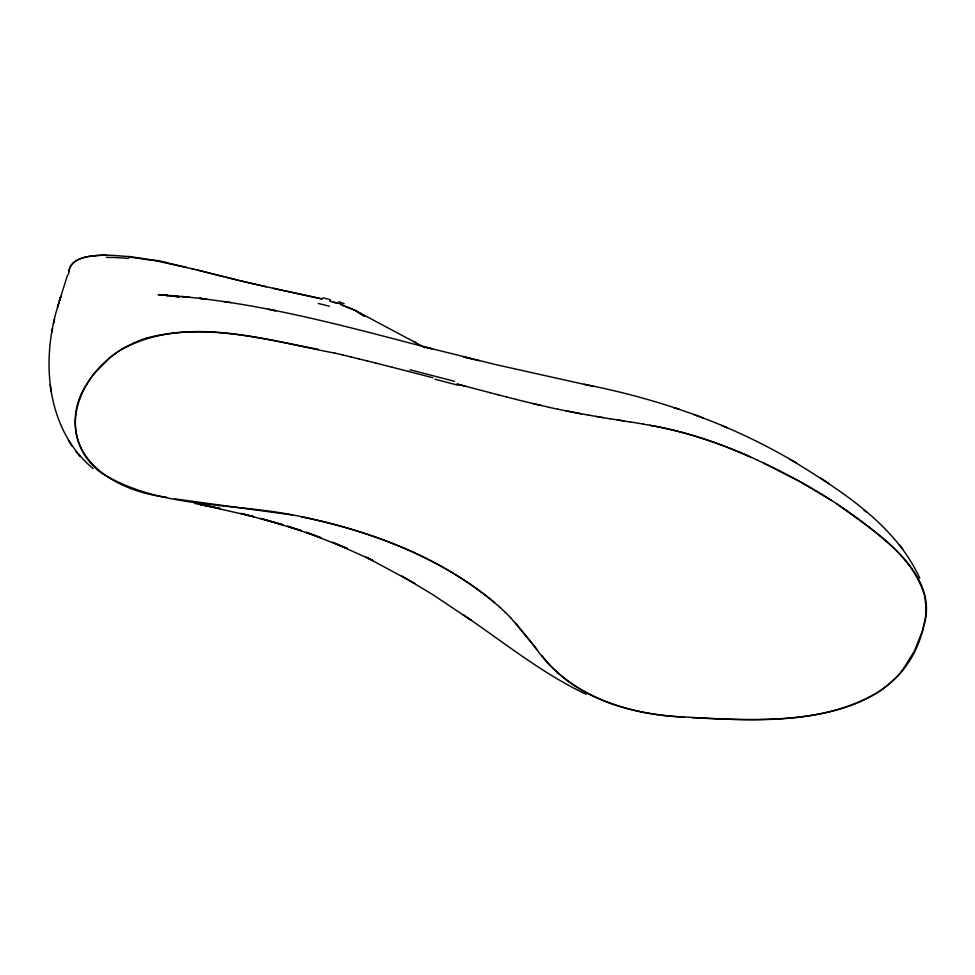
<?xml version="1.0" encoding="UTF-8"?>
<svg xmlns="http://www.w3.org/2000/svg" width="975" height="975" viewBox="0 0 975 975"><rect width="100%" height="100%" fill="white"/><g stroke="black" fill="none" stroke-linecap="round" stroke-linejoin="round"><path stroke-width="1.46" d="M68.908 272.013C69.615 259.313 85.715 256.315 95.903 255.791M925.97 609.619L925.763 614.689M57.915 306.004C40.84 361.128 46.288 429.707 93.149 468.609M52.577 328.234L51.846 332.231M53.857 322.128L54.515 319.166M53.515 323.639L54.186 320.629L53.686 322.883M922.642 630.338L924.909 620.697A64.655 49.335 -33.1 0 0 925.714 614.701M58.086 305.443L58.268 304.785M58.646 303.481L57.537 307.344L58.829 302.835M922.545 630.679L914.453 651.044M58.683 303.347L59.073 302.031M59.024 302.189L67.531 275.121M59.207 301.543L59.792 299.618M59.463 300.714L60.755 296.4L59.853 299.398M59.658 300.056L60.56 297.046L60.048 298.74M914.257 651.398L902.399 670.215M94.733 373.023L110.528 357.106A82.375 66.093 -24.5 0 1 121.363 349.55M897.719 675.858L890.065 683.085A105.678 83.155 -33.5 0 1 879.011 691.555M879.023 691.592C821.108 726.448 748.946 720.379 684.097 717.015C627.023 714.98 566.17 694.724 533.496 644.877M121.327 349.489C187.529 313.792 265.809 340.409 334.705 353.072M133.307 343.358C110.48 353.62 91.199 371.755 81.449 394.887C79.743 398.897 78.341 403.041 77.22 407.258C64.423 462.113 120.035 492.058 166.567 497.226M146.786 338.008C203.422 323.005 262.348 338.593 318.337 349.33M106.689 255.206C92.93 255.231 68.872 256.011 68.506 274.438M161.813 295.011L168.236 295.474L158.206 294.73L177.877 296.205L170.198 295.571M692.226 717.661C774.26 721.902 901.607 728.288 924.129 624.402C934.464 590.387 908.785 560.174 884.557 539.809C846.373 506.988 802.73 480.894 757.027 459.981M172.087 295.73C260.752 302.543 346.82 326.662 432.534 348.965L426.002 347.234L495.97 364.65L593.422 386.405M187.468 297.034L181.898 296.558L189.601 297.217M684.17 717.125C631.69 714.273 575.018 699.197 541.771 655.358M164.251 295.218L179.022 296.924M128.676 256.583L111.881 255.316A119.73 96.939 -20.6 0 0 104.008 255.304M128.98 256.437L156.78 260.666M206.663 299.106L199.071 298.24L204.348 298.862M176.39 296.571L179.315 296.973M223.75 301.531L230.941 302.616M617.102 419.835L630.447 422.065M610.192 418.726L623.854 421.017M610.277 418.848L595.932 416.386M630.545 421.956L643.537 424.113M292.11 514.958L174.562 498.834M603.269 417.702L588.583 415.106M643.342 424.21C682.866 430.194 720.952 443.393 757.209 459.993M152.051 259.935L193.623 269.124M588.766 415.228L565.61 410.792M649.655 425.319C684.511 431.389 718.319 442.54 750.531 457.056M581.283 413.875L557.639 409.159M268.113 309.246L275.73 310.769L271.501 309.916M301.36 516.799C372.95 531.546 444.624 558.712 500.138 607.498M194.586 503.453L220.313 508.536L199.692 504.331L254.329 516.811L241.008 513.459L282.86 524.745L260.691 518.42L301.531 530.753L287.588 526.22L320.812 537.676L306.333 532.301L347.368 548.559L332.572 542.295L372.998 560.515L366.015 557.127L414.789 583.403M277.558 289.258L322.177 298.874M275.316 288.771L321.908 298.984M549.522 407.404L557.822 409.244M273.061 288.283L277.327 289.173M275.121 288.697L259.533 285.224M166.03 262.543L186.725 267.418M266.26 286.784L252.805 283.676M524.355 401.468L549.656 407.465M259.423 285.236L250.563 283.152M584.001 384.272C656.894 398.47 728.154 422.918 792.322 460.614C841.181 490.803 894.77 524.062 919.754 578.09M248.308 282.616L252.586 283.652M246.053 282.092L250.307 283.116M334.51 353.023L342.908 354.997M532.837 403.54L541.247 405.527M248.04 282.592L232.379 278.826M245.785 282.055L239.033 280.434M479.298 360.713L463.856 356.96L471.352 358.788M342.639 354.949L351.11 356.972M237.01 279.923L221.093 276.01M191.234 268.515L195.914 269.697M232.477 278.826L225.652 277.144M350.805 356.911L359.324 358.983M195.756 269.624L223.482 276.632M359.032 358.922L367.526 361.006M198.035 270.185L221.228 276.071M367.295 360.957L375.741 363.066M515.665 399.311L524.282 401.468M375.582 363.029L392.121 367.222M507.024 397.105L515.799 399.336M392.157 367.234L408.61 371.463M408.428 371.414L432.839 377.739M498.42 394.875L507.232 397.142M465.124 386.161L456.946 384.016L490.145 392.706M489.877 392.645L498.664 394.936M329.574 301.08L335.107 302.762M333.413 302.055L336.972 303.213M675.602 408.074L674.066 407.574L679.343 409.317M340.543 304.529L354.547 310.013L363.541 315.656M342.249 305.077L355.899 310.806L364.577 316.4M703.085 417.922L694.042 414.509M721.549 425.356L726.923 427.684L725.132 426.904M586.06 694.261C541.783 673.25 503.453 642.025 463.101 614.689L471.352 620.429L432.498 594.445L400.981 575.518M763.523 463.003L801.682 482.588L831.504 500.419M356.679 311.196L425.234 347.758M413.619 341.372L416.203 342.798M790.311 459.444L795.868 462.65M828.896 483.551L820.036 477.628M837.074 504.063C870.748 528.84 912.49 553.788 924.751 596.334M494.569 602.562C439.664 556.762 370.512 531.058 301.202 516.628C234.78 502.04 159.998 509.815 100.571 472.412A95.136 77.33 -24 0 1 91.504 463.881C71.102 442.37 70.139 408.135 86.873 384.187A104.8 84.411 -24 0 1 94.66 372.986M863.716 509.864L866.799 512.448M499.943 607.291L505.525 612.58M505.367 612.373L510.717 617.784M510.583 617.614L537.7 650.337M515.58 622.964L533.508 644.975M75.953 451.571L80.169 456.592M902.813 549.035L899.389 544.745M68.445 440.408L72.028 446.16M50.139 384.832L51.297 391.633M95.916 255.645A144.117 117.451 -21 0 1 104.02 255.182M128.517 257.095A343.956 275.645 -19.9 0 1 151.856 260.41M323.042 297.789A247.735 147.688 -15.2 0 1 330.708 299.947M335.619 302.348A329.343 175.622 -10 0 1 341.067 304.127M410 369.757A630.618 21.645 14.7 0 1 454.46 381.31M338.812 301.726A246.846 137.999 -11.7 0 1 344.09 303.639M318.264 303.493A204.36 122.618 -15.4 0 1 329.355 306.272M156.877 260.447A341.847 279.362 -21.9 0 1 166.128 262.336M106.324 257.376A205.116 162.837 -19.1 0 1 128.347 258.473M902.436 670.227A47.397 37.403 -33.4 0 1 897.756 675.882M924.641 596.371A101.607 78.561 -30.3 0 1 925.775 609.655M434.96 379.214A609.314 19.195 14.7 0 1 457.909 385.198M133.27 343.298A83.472 67.897 -24.3 0 1 146.774 337.935"/></g></svg>
